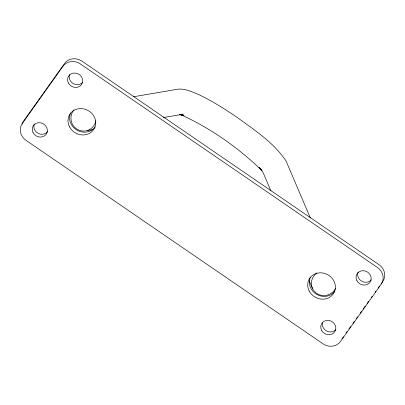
<?xml version="1.0" encoding="UTF-8"?>
<svg xmlns="http://www.w3.org/2000/svg" width="405" height="405" viewBox="0 0 405 405"><rect width="100%" height="100%" fill="white"/><g stroke="black" fill="none" stroke-linecap="round" stroke-linejoin="round"><path stroke-width="0.61" d="M342.002 338.752L343.455 336.707M346.002 333.128L347.095 331.589M348.913 329.032L350.735 326.476M352.917 323.408L354.375 321.357M356.192 318.801L357.65 316.756M360.197 313.176L361.655 311.131M363.108 309.081L365.29 306.013M367.112 303.456L368.565 301.411M371.117 297.827L372.205 296.293M375.116 292.202L375.845 291.18M378.032 288.112L379.485 286.062M380.943 284.016L382.76 281.46A12.869 11.71 29.5 0 0 378.948 264.647L81.977 61.18A12.869 11.71 29.5 0 0 64.577 63.463L23.814 120.756A12.869 11.71 29.5 0 0 22.189 124.224M133.458 96.77L175.871 89.54C183.622 87.723 190.932 91.444 197.929 94.228C211.567 100.612 224.314 108.707 236.773 117.121C254.461 130.091 273.81 142.54 286.112 161.129L310.362 218.011M87.232 130.547L92.846 129.59M163.331 117.577L183.288 114.169L181.592 114.321M179.329 114.524L180.463 114.423M179.374 114.691L184.007 115.739L180.235 114.392M180.276 114.438C210.428 128.046 238.089 147.562 261.868 170.5L259.048 167.154L261.721 170.373L263.23 172.884L270.899 190.876M309.253 280.847L312.716 288.978M335.912 329.533A7.72 7.027 29.5 0 1 326.8 331.082A7.72 7.027 29.5 0 1 322.451 322.815M371.238 279.88A7.72 7.027 29.5 0 1 361.614 281.151A7.72 7.027 29.5 0 1 358.081 272.145M95.104 126.988A14.155 12.879 29.5 0 1 77.061 130.182A14.155 12.879 29.5 0 1 70.607 113.046M334.803 291.215A14.155 12.879 29.5 0 1 316.761 294.41A14.155 12.879 29.5 0 1 310.306 277.273M47.744 131.468A7.72 7.027 29.5 0 1 38.05 133.291A7.72 7.027 29.5 0 1 34.263 124.148M82.752 82.23A7.72 7.027 29.5 0 1 73.128 83.496A7.72 7.027 29.5 0 1 69.589 74.495M95.879 120.867A12.869 12.601 80.3 0 1 78.008 129.752A12.869 12.601 80.3 0 1 73.938 109.816M335.618 288.37A12.869 12.413 -23.1 0 1 315.753 292.724A12.869 12.413 -23.1 0 1 316.938 272.975M62.998 66.248L22.24 123.54A12.869 11.71 29.5 0 0 26.052 140.353L323.023 343.82A12.869 11.71 29.5 0 0 340.423 341.536L381.186 284.244A12.869 11.71 29.5 0 0 377.374 267.432L80.398 63.965A12.869 11.71 29.5 0 0 62.998 66.248M321.58 330.328A7.72 7.027 29.5 0 0 334.657 331.908A7.72 7.027 29.5 0 0 328.642 320.406A7.72 7.027 29.5 0 0 321.58 330.328M356.906 280.675A7.72 7.027 29.5 0 0 369.983 282.255A7.72 7.027 29.5 0 0 363.968 270.753A7.72 7.027 29.5 0 0 356.906 280.675M69.559 126.881A14.155 12.879 29.5 0 0 93.53 129.772A14.155 12.879 29.5 0 0 82.499 108.687A14.155 12.879 29.5 0 0 69.559 126.881M309.258 291.104A14.155 12.879 29.5 0 0 333.229 294A14.155 12.879 29.5 0 0 322.198 272.914A14.155 12.879 29.5 0 0 309.258 291.104M33.094 132.673A7.72 7.027 29.5 0 0 46.17 134.252A7.72 7.027 29.5 0 0 40.151 122.75A7.72 7.027 29.5 0 0 33.094 132.673M68.42 83.02A7.72 7.027 29.5 0 0 81.496 84.599A7.72 7.027 29.5 0 0 75.482 73.097A7.72 7.027 29.5 0 0 68.42 83.02"/></g></svg>
